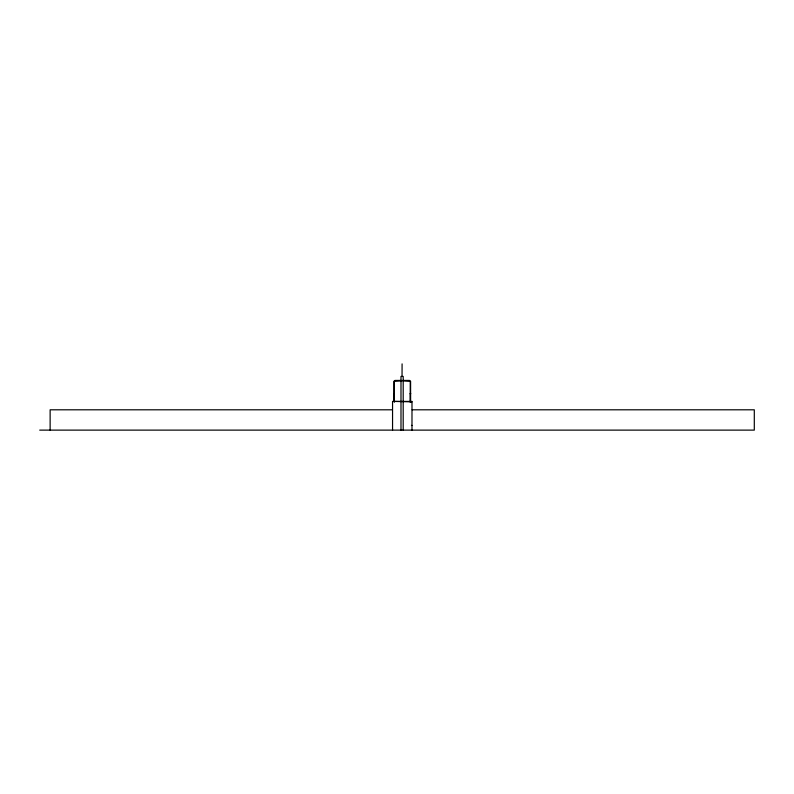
<?xml version="1.0" encoding="UTF-8"?>
<svg xmlns="http://www.w3.org/2000/svg" width="794" height="794" viewBox="0 0 794 794"><rect width="100%" height="100%" fill="white"/><g stroke="black" fill="none" stroke-linecap="round" stroke-linejoin="round"><path stroke-width="1.19" d="M401.575 380.435L395.005 380.435L393.943 381.239L393.943 401.407M402.717 380.435L409.535 380.435L410.597 381.239L410.597 401.407M401.575 380.872L394.32 381.348L394.3 402.29M402.717 380.872L410.24 381.388L410.24 402.29M393.784 393.675L394.459 393.675M410.081 393.675L410.766 393.675M411.987 401.843L393.08 401.407M392.296 409.803L50.131 409.803L50.131 430.12M412.136 409.803L754.3 409.803L754.3 430.12L39.7 430.12M411.461 425.425L411.987 425.425M402.042 376.445L402.092 363.88M411.987 430.12L411.987 401.407L392.554 401.407L392.554 430.12M410.419 393.675L410.419 401.407M403.193 430.12L403.203 376.445L400.99 376.445L400.99 430.12M394.122 393.675L394.122 401.407"/></g></svg>
